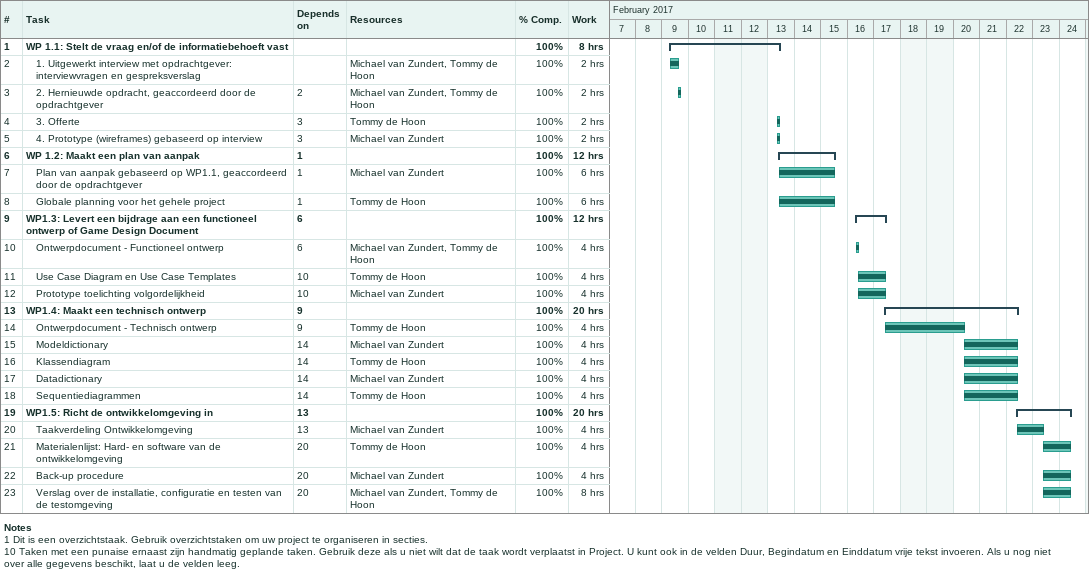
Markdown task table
| ID | Level | Task | Start | Finish | Predecessors | Resources | % complete | Work (h) |
|---|---|---|---|---|---|---|---|---|
| 1 | 1 | **WP 1.1: Stelt de vraag en/of de informatiebehoeft vast** | 2017-02-09 | 2017-02-13 |  |  | 100 | 8 |
| 2 | 2 | 1. Uitgewerkt interview met opdrachtgever: interviewvragen en gespreksverslag | 2017-02-09 | 2017-02-09 |  | Michael van Zundert, Tommy de Hoon | 100 | 2 |
| 3 | 2 | 2. Hernieuwde opdracht, geaccordeerd door de opdrachtgever | 2017-02-09 | 2017-02-09 | 2 | Michael van Zundert, Tommy de Hoon | 100 | 2 |
| 4 | 2 | 3. Offerte | 2017-02-13 | 2017-02-13 | 3 | Tommy de Hoon | 100 | 2 |
| 5 | 2 | 4. Prototype (wireframes) gebaseerd op interview | 2017-02-13 | 2017-02-13 | 3 | Michael van Zundert | 100 | 2 |
| 6 | 1 | **WP 1.2: Maakt een plan van aanpak** | 2017-02-13 | 2017-02-15 | 1 |  | 100 | 12 |
| 7 | 2 | Plan van aanpak gebaseerd op WP1.1, geaccordeerd door de opdrachtgever | 2017-02-13 | 2017-02-15 | 1 | Michael van Zundert | 100 | 6 |
| 8 | 2 | Globale planning voor het gehele project | 2017-02-13 | 2017-02-15 | 1 | Tommy de Hoon | 100 | 6 |
| 9 | 1 | **WP1.3: Levert een bijdrage aan een functioneel ontwerp of Game Design Document** | 2017-02-16 | 2017-02-17 | 6 |  | 100 | 12 |
| 10 | 2 | Ontwerpdocument - Functioneel ontwerp | 2017-02-16 | 2017-02-16 | 6 | Michael van Zundert, Tommy de Hoon | 100 | 4 |
| 11 | 2 | Use Case Diagram en Use Case Templates | 2017-02-16 | 2017-02-17 | 10 | Tommy de Hoon | 100 | 4 |
| 12 | 2 | Prototype toelichting volgordelijkheid | 2017-02-16 | 2017-02-17 | 10 | Michael van Zundert | 100 | 4 |
| 13 | 1 | **WP1.4: Maakt een technisch ontwerp** | 2017-02-17 | 2017-02-22 | 9 |  | 100 | 20 |
| 14 | 2 | Ontwerpdocument - Technisch ontwerp | 2017-02-17 | 2017-02-20 | 9 | Tommy de Hoon | 100 | 4 |
| 15 | 2 | Modeldictionary | 2017-02-20 | 2017-02-22 | 14 | Michael van Zundert | 100 | 4 |
| 16 | 2 | Klassendiagram | 2017-02-20 | 2017-02-22 | 14 | Tommy de Hoon | 100 | 4 |
| 17 | 2 | Datadictionary | 2017-02-20 | 2017-02-22 | 14 | Michael van Zundert | 100 | 4 |
| 18 | 2 | Sequentiediagrammen | 2017-02-20 | 2017-02-22 | 14 | Tommy de Hoon | 100 | 4 |
| 19 | 1 | **WP1.5: Richt de ontwikkelomgeving in** | 2017-02-22 | 2017-02-24 | 13 |  | 100 | 20 |
| 20 | 2 | Taakverdeling Ontwikkelomgeving | 2017-02-22 | 2017-02-23 | 13 | Michael van Zundert | 100 | 4 |
| 21 | 2 | Materialenlijst: Hard- en software van de ontwikkelomgeving | 2017-02-23 | 2017-02-24 | 20 | Tommy de Hoon | 100 | 4 |
| 22 | 2 | Back-up procedure | 2017-02-23 | 2017-02-24 | 20 | Michael van Zundert | 100 | 4 |
| 23 | 2 | Verslag over de installatie, configuratie en testen van de testomgeving | 2017-02-23 | 2017-02-24 | 20 | Michael van Zundert, Tommy de Hoon | 100 | 8 |

Notes
- 1: Dit is een overzichtstaak. Gebruik overzichtstaken om uw project te organiseren in secties.
- 10: Taken met een punaise ernaast zijn handmatig geplande taken. Gebruik deze als u niet wilt dat de taak wordt verplaatst in Project. U kunt ook in de velden Duur, Begindatum en Einddatum vrije tekst invoeren. Als u nog niet over alle gegevens beschikt, laat u de velden leeg.
